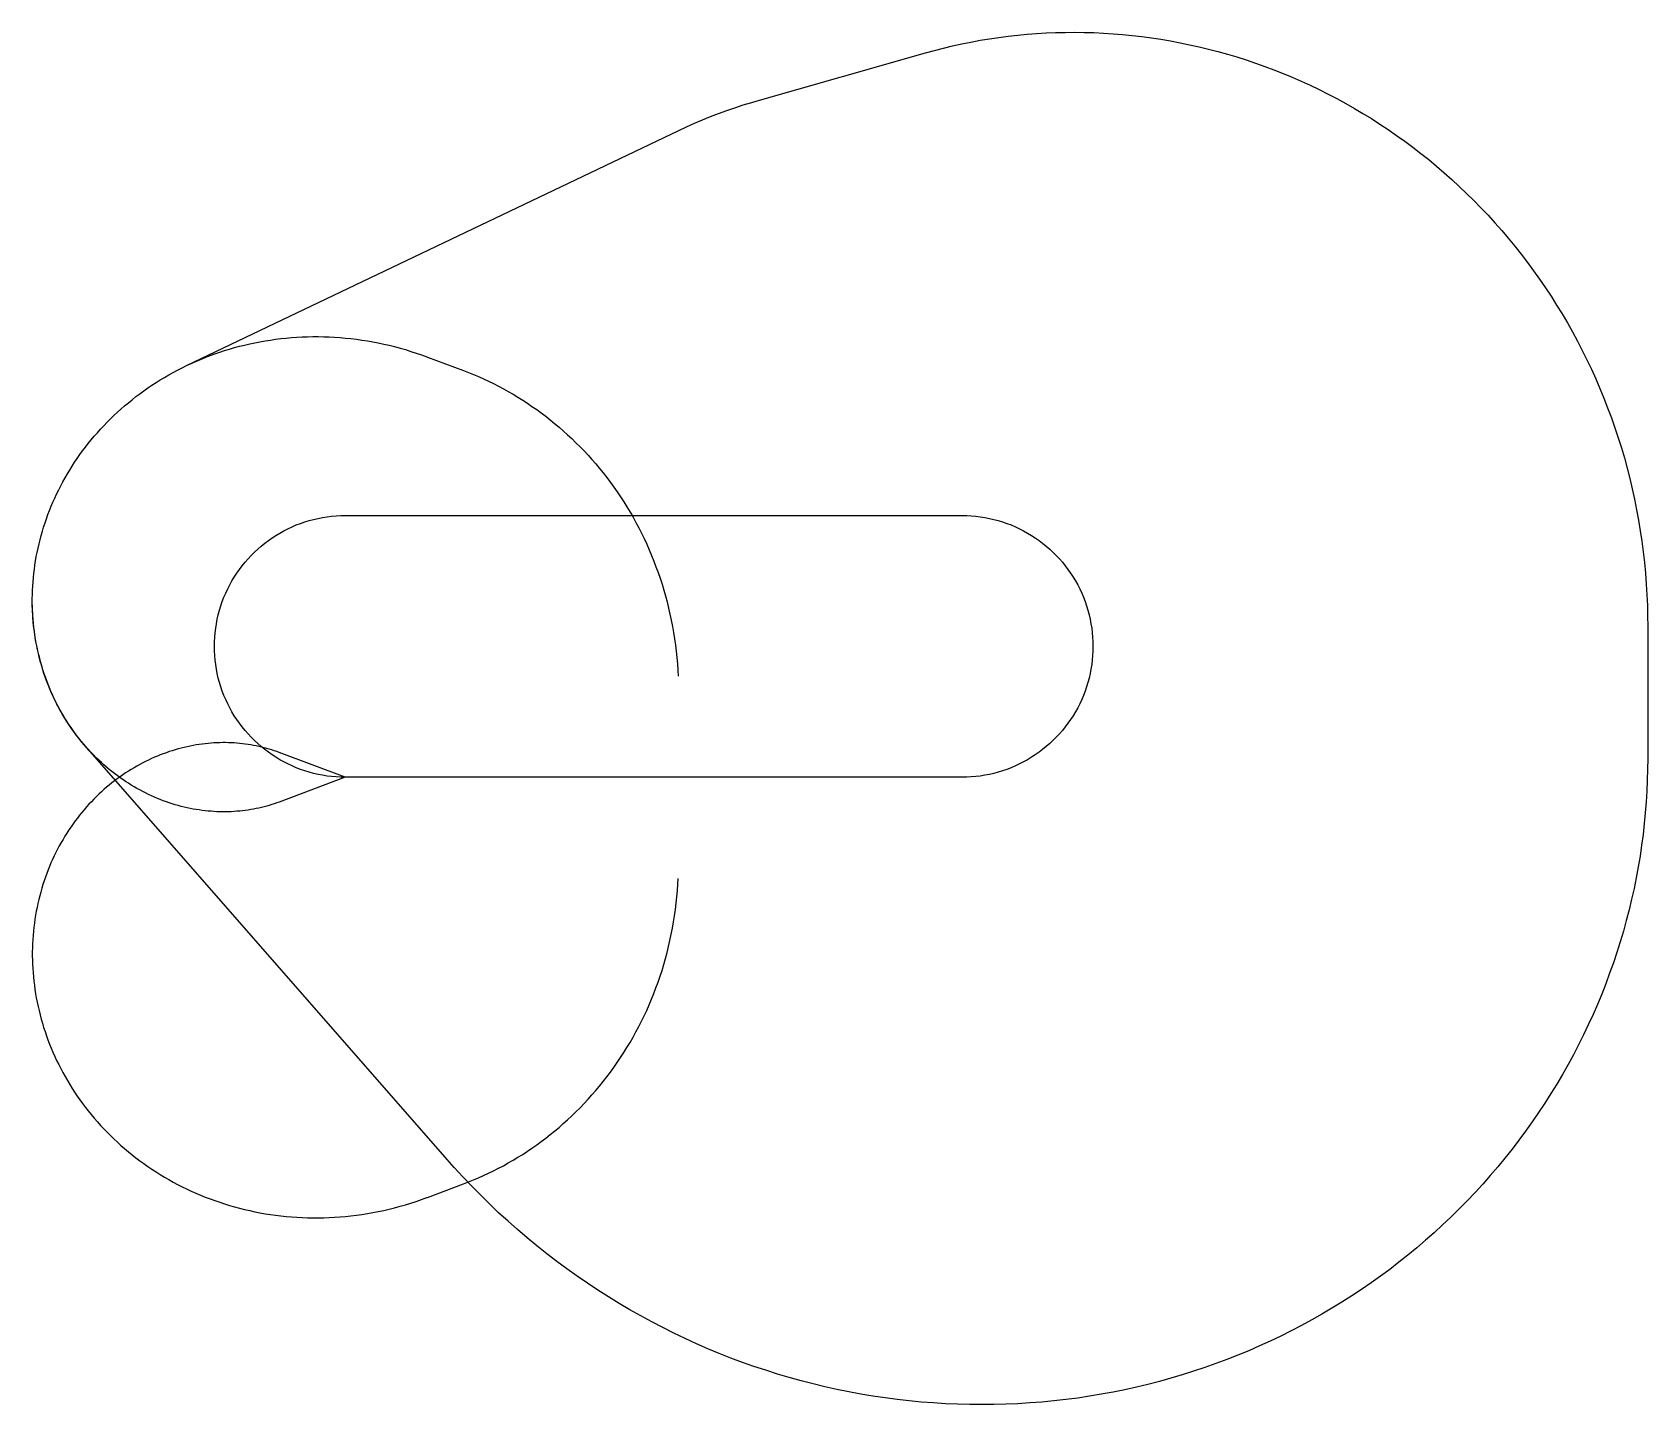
# Model space of a CAD drawing. Header units: metres. Extents: x -3536 to 14714, y -7089 to 8417.
import ezdxf

# ---------------------------------------------------------------- set-up
doc = ezdxf.new("R2010")
doc.units = ezdxf.units.M

msp = doc.modelspace()

# ---------------------------------------------------------------- linework, layer by layer
at = {"layer": 'NorminalTrack', "color": 1}
msp.add_lwpolyline([(0, 0), (0, 0), (-52, 1), (-103, 4), (-155, 8), (-206, 14), (-257, 22), (-307, 32), (-358, 44), (-408, 57), (-457, 72), (-506, 89), (-554, 108), (-601, 128), (-648, 150), (-694, 173), (-739, 198), (-784, 225), (-827, 253), (-869, 282), (-910, 313), (-950, 346), (-989, 380), (-1027, 415), (-1064, 452), (-1099, 489), (-1133, 528), (-1165, 568), (-1196, 610), (-1226, 652), (-1254, 695), (-1281, 739), (-1306, 784), (-1329, 830), (-1351, 877), (-1371, 925), (-1390, 973), (-1406, 1022), (-1421, 1071), (-1435, 1121), (-1446, 1171), (-1456, 1222), (-1464, 1273), (-1471, 1324), (-1475, 1376), (-1478, 1427), (-1479, 1479), (-1478, 1530), (-1475, 1582), (-1471, 1633), (-1464, 1684), (-1456, 1735), (-1446, 1786), (-1435, 1836), (-1421, 1886), (-1406, 1936), (-1390, 1984), (-1371, 2033), (-1351, 2080), (-1329, 2127), (-1306, 2173), (-1281, 2218), (-1254, 2262), (-1226, 2306), (-1196, 2348), (-1165, 2389), (-1133, 2429), (-1099, 2468), (-1064, 2506), (-1027, 2542), (-989, 2578), (-950, 2611), (-910, 2644), (-869, 2675), (-827, 2705), (-784, 2733), (-739, 2759), (-694, 2784), (-648, 2808), (-601, 2830), (-554, 2850), (-506, 2868), (-457, 2885), (-408, 2900), (-358, 2913), (-307, 2925), (-257, 2935), (-206, 2943), (-155, 2949), (-103, 2954), (-52, 2956), (0, 2957), (0, 2957), (6968, 2957), (6968, 2957), (7020, 2956), (7071, 2954), (7123, 2949), (7174, 2943), (7225, 2935), (7276, 2925), (7326, 2913), (7376, 2900), (7425, 2885), (7474, 2868), (7522, 2850), (7570, 2830), (7616, 2808), (7662, 2784), (7707, 2759), (7752, 2733), (7795, 2705), (7837, 2675), (7878, 2644), (7919, 2611), (7958, 2578), (7995, 2542), (8032, 2506), (8067, 2468), (8101, 2429), (8133, 2389), (8164, 2348), (8194, 2306), (8222, 2262), (8249, 2218), (8274, 2173), (8297, 2127), (8319, 2080), (8339, 2033), (8358, 1984), (8374, 1936), (8390, 1886), (8403, 1836), (8414, 1786), (8424, 1735), (8432, 1684), (8439, 1633), (8443, 1582), (8446, 1530), (8447, 1479), (8446, 1427), (8443, 1376), (8439, 1324), (8432, 1273), (8424, 1222), (8414, 1171), (8403, 1121), (8390, 1071), (8374, 1022), (8358, 973), (8339, 925), (8319, 877), (8297, 830), (8274, 784), (8249, 739), (8222, 695), (8194, 652), (8164, 610), (8133, 568), (8101, 528), (8067, 489), (8032, 452), (7995, 415), (7958, 380), (7919, 346), (7878, 313), (7837, 282), (7795, 253), (7752, 225), (7707, 198), (7662, 173), (7616, 150), (7570, 128), (7522, 108), (7474, 89), (7425, 72), (7376, 57), (7326, 44), (7276, 32), (7225, 22), (7174, 14), (7123, 8), (7071, 4), (7020, 1), (6968, 0), (0, 0)], dxfattribs=at)
at = {"layer": 'WindSpiral', "color": 5}
for points in [[(0, 0), (-747, -280), (-774, -290), (-802, -300), (-831, -309), (-859, -318), (-888, -326), (-918, -334), (-947, -341), (-977, -348), (-1007, -354), (-1037, -360), (-1068, -366), (-1099, -371), (-1130, -375), (-1161, -379), (-1192, -382), (-1224, -385), (-1256, -387), (-1288, -389), (-1320, -390), (-1353, -391), (-1385, -391), (-1418, -390), (-1451, -389), (-1484, -387), (-1517, -385), (-1551, -382), (-1584, -379), (-1618, -375), (-1651, -370), (-1685, -365), (-1718, -359), (-1752, -352), (-1786, -345), (-1820, -337), (-1854, -329), (-1887, -320), (-1921, -310), (-1955, -300), (-1989, -289), (-2022, -277), (-2056, -265), (-2090, -252), (-2123, -239), (-2156, -225), (-2190, -210), (-2223, -194), (-2256, -178), (-2289, -162), (-2321, -144), (-2354, -126), (-2386, -108), (-2419, -88), (-2451, -68), (-2482, -48), (-2514, -27), (-2545, -5), (-2576, 18), (-2607, 41), (-2637, 65), (-2667, 89), (-2697, 114), (-2727, 140), (-2756, 166), (-2785, 193), (-2813, 220), (-2841, 248), (-2869, 277), (-2897, 306), (-2923, 336), (-2950, 367), (-2976, 398), (-3002, 429), (-3027, 461), (-3052, 494), (-3076, 527), (-3099, 561), (-3123, 596), (-3145, 631), (-3168, 666), (-3189, 702), (-3210, 738), (-3231, 775), (-3251, 813), (-3270, 851), (-3289, 889), (-3307, 928), (-3325, 967), (-3341, 1007), (-3358, 1047), (-3373, 1088), (-3388, 1129), (-3403, 1170), (-3416, 1212), (-3429, 1254), (-3441, 1297), (-3453, 1340), (-3464, 1383), (-3474, 1427), (-3483, 1471), (-3492, 1515), (-3500, 1560), (-3507, 1605), (-3513, 1650), (-3519, 1695), (-3524, 1741), (-3528, 1787), (-3531, 1833), (-3534, 1879), (-3535, 1926), (-3536, 1972), (-3536, 2019), (-3535, 2066), (-3534, 2113), (-3531, 2160), (-3528, 2208), (-3524, 2255), (-3519, 2303), (-3513, 2350), (-3506, 2398), (-3499, 2446), (-3491, 2493), (-3481, 2541), (-3471, 2589), (-3460, 2636), (-3448, 2684), (-3436, 2732), (-3422, 2779), (-3408, 2826), (-3392, 2874), (-3376, 2921), (-3359, 2968), (-3341, 3015), (-3322, 3061), (-3303, 3108), (-3282, 3154), (-3261, 3200), (-3238, 3246), (-3215, 3292), (-3191, 3337), (-3166, 3382), (-3140, 3427), (-3114, 3471), (-3086, 3515), (-3058, 3559), (-3029, 3602), (-2999, 3645), (-2968, 3687), (-2936, 3730), (-2904, 3771), (-2870, 3812), (-2836, 3853), (-2801, 3893), (-2766, 3933), (-2729, 3972), (-2692, 4011), (-2654, 4049), (-2615, 4087), (-2575, 4124), (-2535, 4160), (-2493, 4196), (-2451, 4232), (-2409, 4266), (-2365, 4300), (-2321, 4333), (-2277, 4366), (-2231, 4398), (-2185, 4429), (-2138, 4459), (-2091, 4489), (-2043, 4518), (-1994, 4546), (-1944, 4574), (-1894, 4600), (-1844, 4626), (-1793, 4651), (-1793, 4651), (3768, 7308), (3856, 7350), (3945, 7389), (4035, 7428), (4126, 7464), (4217, 7499), (4310, 7533), (4402, 7565), (4496, 7596), (4591, 7625), (4652, 7643), (6553, 8184), (6655, 8212), (6758, 8238), (6861, 8263), (6964, 8285), (7068, 8306), (7173, 8326), (7278, 8343), (7384, 8359), (7490, 8372), (7596, 8384), (7703, 8394), (7810, 8402), (7917, 8409), (8025, 8413), (8132, 8416), (8240, 8417), (8348, 8416), (8457, 8413), (8565, 8408), (8673, 8401), (8782, 8392), (8890, 8381), (8998, 8369), (9107, 8354), (9215, 8338), (9323, 8320), (9431, 8299), (9538, 8277), (9646, 8253), (9753, 8227), (9859, 8200), (9966, 8170), (10072, 8138), (10177, 8105), (10283, 8069), (10387, 8032), (10491, 7993), (10595, 7952), (10698, 7909), (10800, 7864), (10902, 7818), (11003, 7769), (11104, 7719), (11203, 7667), (11302, 7613), (11400, 7557), (11497, 7500), (11593, 7441), (11689, 7380), (11783, 7317), (11876, 7252), (11969, 7186), (12060, 7118), (12150, 7049), (12240, 6978), (12328, 6905), (12415, 6830), (12500, 6754), (12585, 6676), (12668, 6597), (12750, 6516), (12830, 6434), (12910, 6350), (12988, 6265), (13064, 6178), (13139, 6090), (13213, 6000), (13285, 5909), (13356, 5817), (13425, 5723), (13492, 5628), (13558, 5531), (13623, 5434), (13685, 5335), (13746, 5235), (13806, 5133), (13864, 5031), (13920, 4927), (13974, 4823), (14026, 4717), (14077, 4610), (14126, 4502), (14173, 4393), (14218, 4284), (14261, 4173), (14303, 4061), (14343, 3949), (14380, 3836), (14416, 3722), (14450, 3607), (14481, 3491), (14511, 3375), (14539, 3258), (14565, 3141), (14589, 3023), (14610, 2904), (14630, 2785), (14648, 2666), (14663, 2545), (14677, 2425), (14688, 2304), (14698, 2183), (14705, 2061), (14710, 1940), (14713, 1818), (14714, 1709), (14714, 211), (14713, 89), (14709, -34), (14704, -156), (14697, -279), (14687, -402), (14675, -524), (14661, -647), (14645, -769), (14627, -891), (14606, -1013), (14584, -1135), (14559, -1257), (14532, -1378), (14503, -1499), (14472, -1619), (14439, -1740), (14403, -1859), (14366, -1979), (14326, -2097), (14284, -2215), (14240, -2333), (14194, -2450), (14146, -2566), (14096, -2682), (14043, -2796), (13989, -2910), (13933, -3023), (13874, -3136), (13814, -3247), (13751, -3358), (13687, -3467), (13620, -3575), (13552, -3683), (13481, -3789), (13409, -3894), (13335, -3999), (13259, -4101), (13181, -4203), (13101, -4304), (13019, -4403), (12935, -4501), (12850, -4597), (12763, -4692), (12674, -4786), (12583, -4878), (12491, -4969), (12397, -5058), (12302, -5146), (12204, -5232), (12105, -5316), (12005, -5399), (11903, -5480), (11799, -5560), (11694, -5637), (11588, -5713), (11480, -5787), (11370, -5860), (11260, -5930), (11147, -5999), (11034, -6066), (10919, -6131), (10803, -6194), (10686, -6255), (10568, -6314), (10448, -6371), (10328, -6426), (10206, -6479), (10083, -6530), (9959, -6578), (9834, -6625), (9709, -6670), (9582, -6712), (9455, -6752), (9326, -6790), (9197, -6826), (9067, -6860), (8937, -6891), (8805, -6920), (8673, -6947), (8541, -6971), (8408, -6994), (8274, -7014), (8140, -7031), (8005, -7047), (7870, -7060), (7735, -7070), (7599, -7079), (7463, -7085), (7327, -7088), (7191, -7089), (7054, -7088), (6918, -7085), (6781, -7079), (6644, -7070), (6507, -7059), (6371, -7046), (6234, -7031), (6098, -7013), (5961, -6992), (5825, -6970), (5689, -6944), (5554, -6917), (5419, -6887), (5284, -6855), (5150, -6820), (5016, -6783), (4882, -6743), (4750, -6701), (4617, -6657), (4486, -6611), (4355, -6562), (4225, -6510), (4096, -6457), (3967, -6401), (3839, -6343), (3712, -6282), (3587, -6219), (3462, -6154), (3338, -6087), (3215, -6018), (3093, -5946), (2973, -5872), (2853, -5796), (2735, -5718), (2618, -5637), (2502, -5555), (2388, -5470), (2275, -5384), (2164, -5295), (2053, -5204), (1945, -5111), (1838, -5016), (1732, -4920), (1628, -4821), (1526, -4720), (1425, -4618), (1326, -4514), (1229, -4408), (1151, -4320), (-2933, 347), (-2959, 378), (-2985, 409), (-3011, 441), (-3036, 473), (-3060, 506), (-3084, 539), (-3108, 573), (-3131, 608), (-3153, 643), (-3175, 679), (-3197, 715), (-3218, 751), (-3238, 788), (-3258, 826), (-3277, 864), (-3295, 903), (-3313, 942), (-3331, 981), (-3347, 1021), (-3363, 1062), (-3379, 1102), (-3393, 1143), (-3408, 1185), (-3421, 1227), (-3434, 1269), (-3446, 1312), (-3457, 1355), (-3467, 1399), (-3477, 1442), (-3486, 1486), (-3495, 1531), (-3502, 1575), (-3509, 1620), (-3515, 1666), (-3521, 1711), (-3525, 1757), (-3529, 1803), (-3532, 1849), (-3534, 1895), (-3536, 1942), (-3536, 1989), (-3536, 1998)], [(0, 0), (-747, -280), (-774, -290), (-802, -300), (-831, -309), (-859, -318), (-888, -326), (-918, -334), (-947, -341), (-977, -348), (-1007, -354), (-1037, -360), (-1068, -366), (-1099, -371), (-1130, -375), (-1161, -379), (-1192, -382), (-1224, -385), (-1256, -387), (-1288, -389), (-1320, -390), (-1353, -391), (-1385, -391), (-1418, -390), (-1451, -389), (-1484, -387), (-1517, -385), (-1551, -382), (-1584, -379), (-1618, -375), (-1651, -370), (-1685, -365), (-1718, -359), (-1752, -352), (-1786, -345), (-1820, -337), (-1854, -329), (-1887, -320), (-1921, -310), (-1955, -300), (-1989, -289), (-2022, -277), (-2056, -265), (-2090, -252), (-2123, -239), (-2156, -225), (-2190, -210), (-2223, -194), (-2256, -178), (-2289, -162), (-2321, -144), (-2354, -126), (-2386, -108), (-2419, -88), (-2451, -68), (-2482, -48), (-2514, -27), (-2545, -5), (-2576, 18), (-2607, 41), (-2637, 65), (-2667, 89), (-2697, 114), (-2727, 140), (-2756, 166), (-2785, 193), (-2813, 220), (-2841, 248), (-2869, 277), (-2897, 306), (-2923, 336), (-2950, 367), (-2976, 398), (-3002, 429), (-3027, 461), (-3052, 494), (-3076, 527), (-3099, 561), (-3123, 596), (-3145, 631), (-3168, 666), (-3189, 702), (-3210, 738), (-3231, 775), (-3251, 813), (-3270, 851), (-3289, 889), (-3307, 928), (-3325, 967), (-3341, 1007), (-3358, 1047), (-3373, 1088), (-3388, 1129), (-3403, 1170), (-3416, 1212), (-3429, 1254), (-3441, 1297), (-3453, 1340), (-3464, 1383), (-3474, 1427), (-3483, 1471), (-3492, 1515), (-3500, 1560), (-3507, 1605), (-3513, 1650), (-3519, 1695), (-3524, 1741), (-3528, 1787), (-3531, 1833), (-3534, 1879), (-3535, 1926), (-3536, 1972), (-3536, 2019), (-3535, 2066), (-3534, 2113), (-3531, 2160), (-3528, 2208), (-3524, 2255), (-3519, 2303), (-3513, 2350), (-3506, 2398), (-3499, 2446), (-3491, 2493), (-3481, 2541), (-3471, 2589), (-3460, 2636), (-3448, 2684), (-3436, 2732), (-3422, 2779), (-3408, 2826), (-3392, 2874), (-3376, 2921), (-3359, 2968), (-3341, 3015), (-3322, 3061), (-3303, 3108), (-3282, 3154), (-3261, 3200), (-3238, 3246), (-3215, 3292), (-3191, 3337), (-3166, 3382), (-3140, 3427), (-3114, 3471), (-3086, 3515), (-3058, 3559), (-3029, 3602), (-2999, 3645), (-2968, 3687), (-2936, 3730), (-2904, 3771), (-2870, 3812), (-2836, 3853), (-2801, 3893), (-2766, 3933), (-2729, 3972), (-2692, 4011), (-2654, 4049), (-2615, 4087), (-2575, 4124), (-2535, 4160), (-2493, 4196), (-2451, 4232), (-2409, 4266), (-2365, 4300), (-2321, 4333), (-2277, 4366), (-2231, 4398), (-2185, 4429), (-2138, 4459), (-2091, 4489), (-2043, 4518), (-1994, 4546), (-1944, 4574), (-1894, 4600), (-1844, 4626), (-1793, 4651), (-1741, 4675), (-1689, 4699), (-1636, 4721), (-1582, 4743), (-1528, 4764), (-1474, 4783), (-1419, 4802), (-1364, 4820), (-1308, 4837), (-1252, 4854), (-1195, 4869), (-1138, 4883), (-1080, 4896), (-1023, 4909), (-964, 4920), (-906, 4931), (-847, 4940), (-788, 4948), (-728, 4956), (-668, 4962), (-608, 4967), (-548, 4972), (-487, 4975), (-427, 4977), (-366, 4978), (-305, 4978), (-244, 4977), (-182, 4975), (-121, 4972), (-59, 4968), (2, 4962), (64, 4956), (126, 4948), (188, 4940), (249, 4930), (311, 4919), (373, 4907), (434, 4894), (496, 4880), (557, 4865), (618, 4848), (680, 4831), (741, 4812), (801, 4792), (862, 4772), (922, 4750), (927, 4748), (1335, 4595), (1392, 4573), (1449, 4550), (1506, 4526), (1563, 4500), (1619, 4474), (1675, 4447), (1731, 4418), (1786, 4389), (1841, 4358), (1896, 4327), (1950, 4294), (2004, 4261), (2057, 4226), (2109, 4190), (2162, 4154), (2213, 4116), (2264, 4078), (2315, 4038), (2365, 3997), (2415, 3956), (2463, 3913), (2512, 3870), (2559, 3826), (2606, 3780), (2652, 3734), (2698, 3687), (2742, 3639), (2786, 3590), (2830, 3540), (2872, 3489), (2914, 3438), (2955, 3385), (2995, 3332), (3034, 3278), (3072, 3223), (3110, 3168), (3146, 3111), (3182, 3054), (3217, 2996), (3251, 2937), (3283, 2878), (3315, 2818), (3346, 2757), (3376, 2696), (3405, 2634), (3433, 2571), (3460, 2507), (3486, 2443), (3510, 2379), (3534, 2314), (3557, 2248), (3578, 2182), (3598, 2115), (3618, 2048), (3636, 1980), (3653, 1912), (3668, 1843), (3683, 1774), (3696, 1705), (3709, 1635), (3720, 1565), (3730, 1494), (3738, 1424), (3746, 1352), (3752, 1281), (3757, 1209), (3760, 1143)], [(0, 0), (-747, 280), (-774, 290), (-802, 300), (-831, 309), (-859, 318), (-888, 326), (-918, 334), (-947, 341), (-977, 348), (-1007, 354), (-1037, 360), (-1068, 366), (-1099, 371), (-1130, 375), (-1161, 379), (-1192, 382), (-1224, 385), (-1256, 387), (-1288, 389), (-1320, 390), (-1353, 391), (-1385, 391), (-1418, 390), (-1451, 389), (-1484, 387), (-1517, 385), (-1551, 382), (-1584, 379), (-1618, 375), (-1651, 370), (-1685, 365), (-1718, 359), (-1752, 352), (-1786, 345), (-1820, 337), (-1854, 329), (-1887, 320), (-1921, 310), (-1955, 300), (-1989, 289), (-2022, 277), (-2056, 265), (-2090, 252), (-2123, 239), (-2156, 225), (-2190, 210), (-2223, 194), (-2256, 178), (-2289, 162), (-2321, 144), (-2354, 126), (-2386, 108), (-2419, 88), (-2451, 68), (-2482, 48), (-2514, 27), (-2545, 5), (-2576, -18), (-2607, -41), (-2637, -65), (-2667, -89), (-2697, -114), (-2727, -140), (-2756, -166), (-2785, -193), (-2813, -220), (-2841, -248), (-2869, -277), (-2897, -306), (-2923, -336), (-2950, -367), (-2976, -398), (-3002, -429), (-3027, -461), (-3052, -494), (-3076, -527), (-3099, -561), (-3123, -596), (-3145, -631), (-3168, -666), (-3189, -702), (-3210, -738), (-3231, -775), (-3251, -813), (-3270, -851), (-3289, -889), (-3307, -928), (-3325, -967), (-3341, -1007), (-3358, -1047), (-3373, -1088), (-3388, -1129), (-3403, -1170), (-3416, -1212), (-3429, -1254), (-3441, -1297), (-3453, -1340), (-3464, -1383), (-3474, -1427), (-3483, -1471), (-3492, -1515), (-3500, -1560), (-3507, -1605), (-3513, -1650), (-3519, -1695), (-3524, -1741), (-3528, -1787), (-3531, -1833), (-3534, -1879), (-3535, -1926), (-3536, -1972), (-3536, -2019), (-3535, -2066), (-3534, -2113), (-3531, -2160), (-3528, -2208), (-3524, -2255), (-3519, -2303), (-3513, -2350), (-3506, -2398), (-3499, -2446), (-3491, -2493), (-3481, -2541), (-3471, -2589), (-3460, -2636), (-3448, -2684), (-3436, -2732), (-3422, -2779), (-3408, -2826), (-3392, -2874), (-3376, -2921), (-3359, -2968), (-3341, -3015), (-3322, -3061), (-3303, -3108), (-3282, -3154), (-3261, -3200), (-3238, -3246), (-3215, -3292), (-3191, -3337), (-3166, -3382), (-3140, -3427), (-3114, -3471), (-3086, -3515), (-3058, -3559), (-3029, -3602), (-2999, -3645), (-2968, -3687), (-2936, -3730), (-2904, -3771), (-2870, -3812), (-2836, -3853), (-2801, -3893), (-2766, -3933), (-2729, -3972), (-2692, -4011), (-2654, -4049), (-2615, -4087), (-2575, -4124), (-2535, -4160), (-2493, -4196), (-2451, -4232), (-2409, -4266), (-2365, -4300), (-2321, -4333), (-2277, -4366), (-2231, -4398), (-2185, -4429), (-2138, -4459), (-2091, -4489), (-2043, -4518), (-1994, -4546), (-1944, -4574), (-1894, -4600), (-1844, -4626), (-1793, -4651), (-1741, -4675), (-1689, -4699), (-1636, -4721), (-1582, -4743), (-1528, -4764), (-1474, -4783), (-1419, -4802), (-1364, -4820), (-1308, -4837), (-1252, -4854), (-1195, -4869), (-1138, -4883), (-1080, -4896), (-1023, -4909), (-964, -4920), (-906, -4931), (-847, -4940), (-788, -4948), (-728, -4956), (-668, -4962), (-608, -4967), (-548, -4972), (-487, -4975), (-427, -4977), (-366, -4978), (-305, -4978), (-244, -4977), (-182, -4975), (-121, -4972), (-59, -4968), (2, -4962), (64, -4956), (126, -4948), (188, -4940), (249, -4930), (311, -4919), (373, -4907), (434, -4894), (496, -4880), (557, -4865), (618, -4848), (680, -4831), (741, -4812), (801, -4792), (862, -4772), (922, -4750), (927, -4748), (1335, -4595), (1392, -4573), (1449, -4550), (1506, -4526), (1563, -4500), (1619, -4474), (1675, -4447), (1731, -4418), (1786, -4389), (1841, -4358), (1896, -4327), (1950, -4294), (2004, -4261), (2057, -4226), (2109, -4190), (2162, -4154), (2213, -4116), (2264, -4078), (2315, -4038), (2365, -3997), (2415, -3956), (2463, -3913), (2512, -3870), (2559, -3826), (2606, -3780), (2652, -3734), (2698, -3687), (2742, -3639), (2786, -3590), (2830, -3540), (2872, -3489), (2914, -3438), (2955, -3385), (2995, -3332), (3034, -3278), (3072, -3223), (3110, -3168), (3146, -3111), (3182, -3054), (3217, -2996), (3251, -2937), (3283, -2878), (3315, -2818), (3346, -2757), (3376, -2696), (3405, -2634), (3433, -2571), (3460, -2507), (3486, -2443), (3510, -2379), (3534, -2314), (3557, -2248), (3578, -2182), (3598, -2115), (3618, -2048), (3636, -1980), (3653, -1912), (3668, -1843), (3683, -1774), (3696, -1705), (3709, -1635), (3720, -1565), (3730, -1494), (3738, -1424), (3746, -1352), (3752, -1281), (3757, -1209), (3760, -1143)]]:
    msp.add_lwpolyline(points, dxfattribs=at)

doc.saveas('drawing.dxf')
